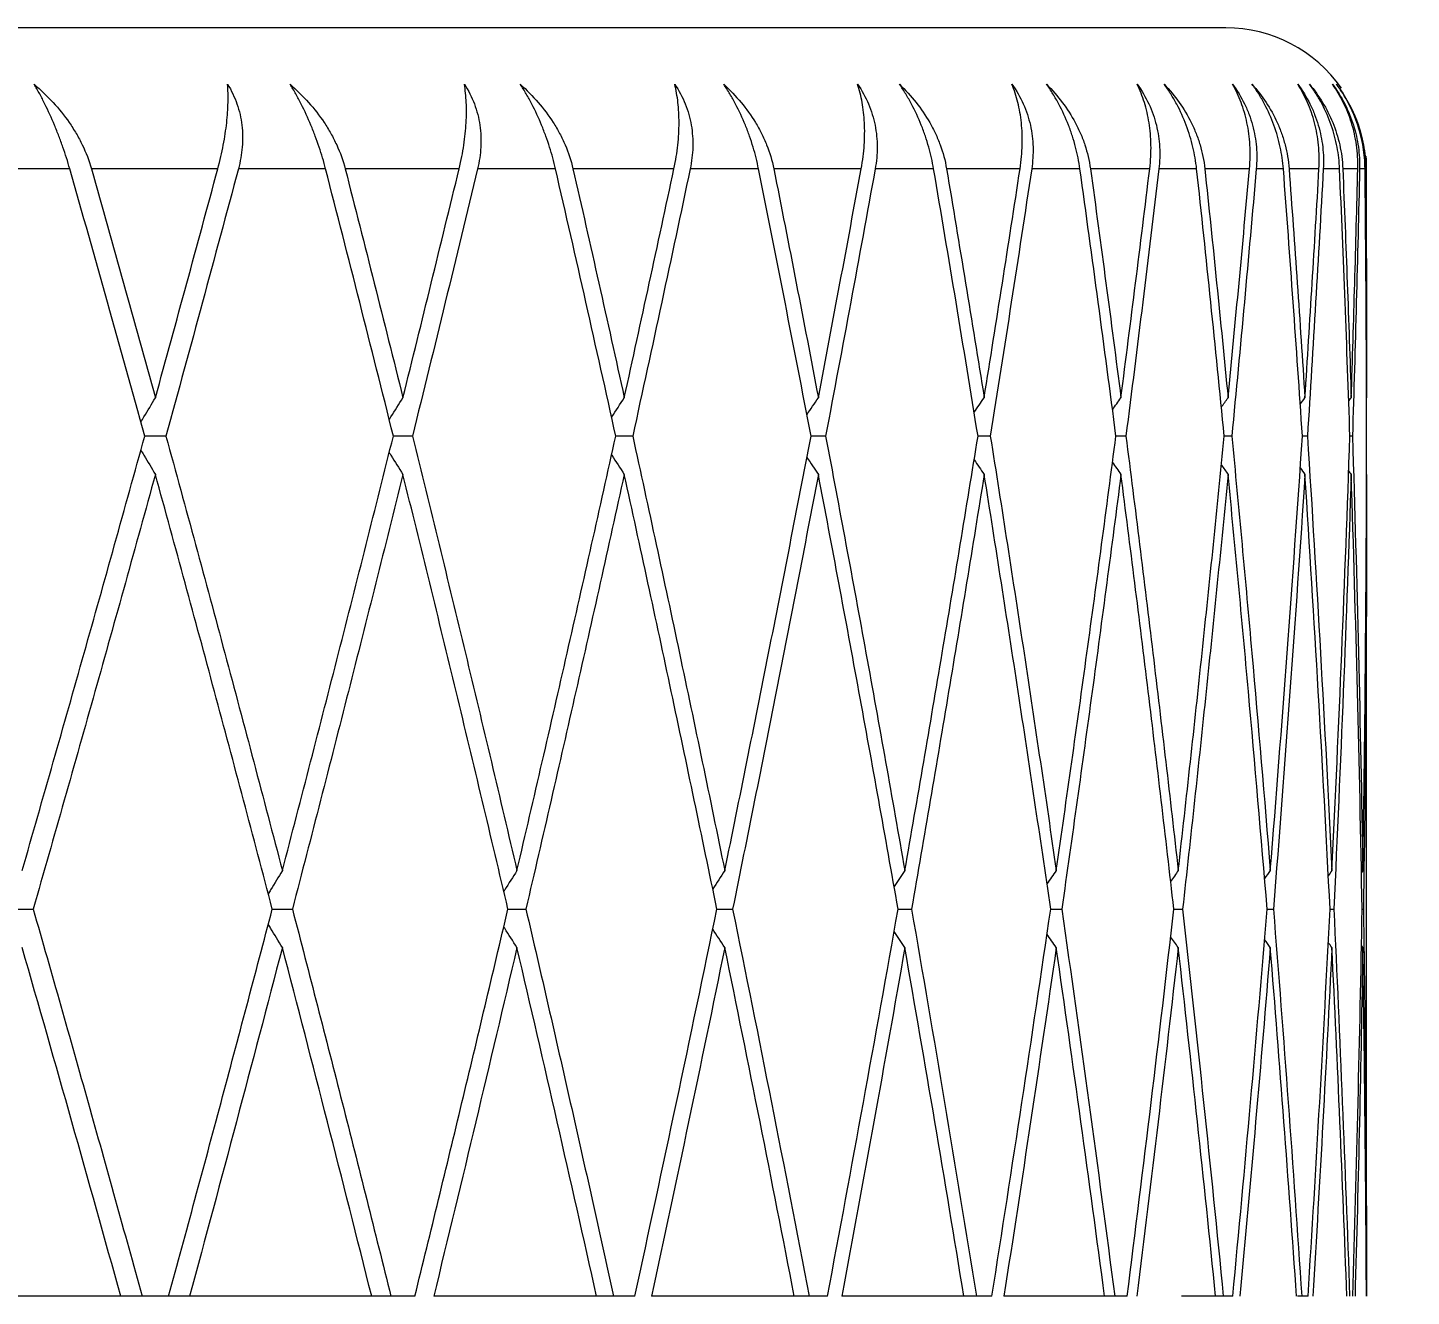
# Model space of a CAD drawing. Extents: x 1661 to 2451, y 0 to 579.
# Drawn here: x 2184.899 to 2189.808, y 273.281 to 277.781 of the extents above; entities that cross this region are included whole.
import ezdxf

# ---------------------------------------------------------------- set-up
doc = ezdxf.new("R2010")
doc.units = 0
doc.header["$LTSCALE"] = 10
doc.header["$MEASUREMENT"] = 0
doc.header["$PDMODE"] = 3
doc.header["$PDSIZE"] = -10
doc.layers.get('0').update_dxf_attribs({"linetype": 'CONTINUOUS'})
doc.layers.get('DEFPOINTS').update_dxf_attribs({"linetype": 'CONTINUOUS'})
doc.layers.add('1', color=7, linetype='CONTINUOUS')
doc.styles.add('Daelim Dimension', font='')
doc.styles.get('Daelim Dimension').set_extended_font_data('나눔고딕')
doc.dimstyles.new('DEFAULT', dxfattribs={"dimscale": 2, "dimtxt": 2, "dimasz": 2, "dimexe": 0, "dimexo": 2, "dimgap": 1, "dimtad": 1, "dimdec": 0, "dimzin": 9, "dimdsep": 46, "dimtxsty": 'Daelim Dimension', "dimcen": 0.5, "dimclrd": 5, "dimclre": 5, "dimclrt": 256, "dimadec": 1, "dimazin": 0, "dimtfac": 1, "dimtdec": 0, "dimtix": 1, "dimtmove": 0, "dimatfit": 3, "dimfxl": 1, "dimtolj": 1, "dimtzin": 1, "dimlwd": 9, "dimlwe": 9, "dimarcsym": 0})

# ---------------------------------------------------------------- blocks, each defined once
blk = doc.blocks.new('*D10')
at = {"color": 5, "linetype": 'ByBlock', "lineweight": 9, "ltscale": 0.5, "transparency": 16777216}
for p, q in [((2201.1748, 273.2806), (2210.2299, 273.2806)), ((2210.2299, 229.2806), (2210.2299, 269.2806)), ((2201.1748, 225.2806), (2210.2299, 225.2806))]:
    blk.add_line(p, q, dxfattribs=at)
at = {"color": 5, "lineweight": 9, "ltscale": 0.5, "transparency": 16777216}
for p, q in [((1872.6271, 259.8451), (1872.6271, 257.7348)), ((1907.6271, 259.8451), (1907.6271, 257.7348)), ((1872.6271, 257.7348), (1760.0075, 257.7348)), ((1903.6271, 257.7348), (1876.6271, 257.7348))]:
    blk.add_line(p, q, dxfattribs=at)
at = {"color": 5, "ltscale": 0.5, "transparency": 16777216}
for points in [[(2209.5632, 269.2806), (2210.8966, 269.2806), (2210.2299, 273.2806)], [(1876.6271, 258.4015), (1876.6271, 257.0681), (1872.6271, 257.7348)], [(1903.6271, 258.4015), (1903.6271, 257.0681), (1907.6271, 257.7348)], [(2209.5632, 229.2806), (2210.8966, 229.2806), (2210.2299, 225.2806)]]:
    blk.add_solid(points, dxfattribs=at)
at = {"layer": 'DEFPOINTS', "color": 0, "ltscale": 0.5, "transparency": 16777216}
for p in [(2197.1748, 273.2806), (2210.2299, 273.2806), (1907.6271, 257.7348), (1872.6271, 255.8451), (1907.6271, 255.8451), (2197.1748, 225.2806)]:
    blk.add_point(p, dxfattribs=at)
at = {"color": 7, "ltscale": 0.5, "transparency": 16777216, "insert": (1803.1169, 266.3585), "char_height": 10, "attachment_point": 5, "style": 'Daelim Dimension'}
blk.add_mtext('\\A1;설치구멍 %%C35', dxfattribs=at)
at = {"ltscale": 0.5, "transparency": 16777216, "insert": (2206.0525, 249.2806), "char_height": 4, "attachment_point": 5, "rotation": 90, "style": 'Daelim Dimension'}
blk.add_mtext('\\A1;48', dxfattribs=at)
blk = doc.blocks.new('*D11')
at = {"color": 5, "lineweight": 9, "ltscale": 0.5, "transparency": 16777216}
for p, q in [((2146.9886, 470.7637), (1973.3175, 470.7637)), ((1975.3175, 466.7637), (1975.3175, 277.2806)), ((2140.6495, 273.2806), (1973.3175, 273.2806))]:
    blk.add_line(p, q, dxfattribs=at)
at = {"color": 5, "linetype": 'ByBlock', "lineweight": 9, "ltscale": 0.5, "transparency": 16777216}
for p, q in [((2212.6777, 377.2806), (2263.0505, 377.2806)), ((2263.0505, 373.2806), (2263.0505, 277.2806)), ((2212.6777, 273.2806), (2263.0505, 273.2806))]:
    blk.add_line(p, q, dxfattribs=at)
at = {"color": 5, "ltscale": 0.5, "transparency": 16777216}
for points in [[(1974.6508, 466.7637), (1975.9842, 466.7637), (1975.3175, 470.7637)], [(2262.3839, 373.2806), (2263.7172, 373.2806), (2263.0505, 377.2806)], [(1974.6508, 277.2806), (1975.9842, 277.2806), (1975.3175, 273.2806)], [(2262.3839, 277.2806), (2263.7172, 277.2806), (2263.0505, 273.2806)]]:
    blk.add_solid(points, dxfattribs=at)
at = {"layer": 'DEFPOINTS', "color": 0, "ltscale": 0.5, "transparency": 16777216}
for p in [(2150.9886, 470.7637), (2208.6777, 377.2806), (1975.3175, 273.2806), (2144.6495, 273.2806), (2208.6777, 273.2806), (2263.0505, 273.2806)]:
    blk.add_point(p, dxfattribs=at)
at = {"color": 7, "ltscale": 0.5, "transparency": 16777216, "insert": (1967.874, 372.0221), "char_height": 10, "attachment_point": 5, "rotation": 90, "style": 'Daelim Dimension'}
blk.add_mtext('\\A1;197', dxfattribs=at)
at = {"ltscale": 0.5, "transparency": 16777216, "insert": (2258.8874, 325.2806), "char_height": 4, "attachment_point": 5, "rotation": 90, "style": 'Daelim Dimension'}
blk.add_mtext('\\A1;104', dxfattribs=at)

msp = doc.modelspace()

# ---------------------------------------------------------------- linework, layer by layer
at = {"layer": '1', "color": 7, "linetype": 'Continuous', "lineweight": 18}
for p, q in [((2189.1495, 277.7806), (2145.1495, 277.7806)), ((2189.6495, 276.4681), (2189.6495, 277.2806)), ((2189.599, 276.3322), (2189.5901, 276.3322)), ((2189.6495, 273.2806), (2189.6495, 276.1963)), ((2189.6358, 274.7907), (2189.6306, 274.7837)), ((2189.6335, 274.6544), (2189.6379, 274.6544)), ((2189.6358, 274.5181), (2189.6308, 274.5249)), ((2185.2297, 273.2806), (2184.5181, 273.2806)), ((2185.3993, 273.2806), (2185.3052, 273.2806)), ((2186.1198, 273.2806), (2185.4735, 273.2806)), ((2186.2729, 273.2806), (2186.188, 273.2806)), ((2186.9176, 273.2806), (2186.3397, 273.2806)), ((2187.0533, 273.2806), (2186.9781, 273.2806)), ((2187.619, 273.2806), (2187.1124, 273.2806)), ((2187.7367, 273.2806), (2187.6715, 273.2806)), ((2188.2207, 273.2806), (2187.7878, 273.2806)), ((2188.3198, 273.2806), (2188.265, 273.2806)), ((2188.7198, 273.2806), (2188.3626, 273.2806)), ((2188.7998, 273.2806), (2188.7557, 273.2806)), ((2189.1137, 273.2806), (2188.9929, 273.2806)), ((2189.1743, 273.2806), (2189.141, 273.2806)), ((2189.4415, 273.2806), (2189.4192, 273.2806))]:
    msp.add_line(p, q, dxfattribs=at)
for start, end in [(34.8342, 90), (0, 5.085)]:
    msp.add_arc((2189.1495, 277.2806), 0.5, start, end, dxfattribs=at)
for points, knots in [([(2185.0486, 277.2806), (2185.0414, 277.306), (2185.0333, 277.3316), (2185.0198, 277.3702), (2185.0151, 277.3831), (2185.0052, 277.4091), (2184.9999, 277.4222), (2184.9839, 277.4606), (2184.9725, 277.4856), (2184.9545, 277.5221), (2184.9483, 277.5341), (2184.9355, 277.5578), (2184.9289, 277.5694), (2184.9223, 277.5806)], [0, 0, 0, 0, 0.25, 0.25, 0.375, 0.375, 0.5, 0.5, 0.75, 0.75, 0.875, 0.875, 1, 1, 1, 1]), ([(2184.9223, 277.5806), (2184.9462, 277.5602), (2184.9686, 277.5386), (2185.0101, 277.4932), (2185.0293, 277.4694), (2185.0554, 277.4317), (2185.0636, 277.4189), (2185.0792, 277.3924), (2185.0865, 277.3789), (2185.1064, 277.3379), (2185.1173, 277.3097), (2185.1256, 277.2806)], [0, 0, 0, 0, 0.25, 0.25, 0.5, 0.5, 0.625, 0.625, 0.75, 0.75, 1, 1, 1, 1]), ([(2185.5739, 277.2806), (2185.5818, 277.3097), (2185.5882, 277.3377), (2185.5985, 277.3919), (2185.6025, 277.4181), (2185.6081, 277.4689), (2185.6096, 277.493), (2185.6106, 277.5386), (2185.61, 277.5602), (2185.6083, 277.5806)], [0, 0, 0, 0, 0.25, 0.25, 0.5, 0.5, 0.75, 0.75, 1, 1, 1, 1]), ([(2185.6083, 277.5806), (2185.6223, 277.5582), (2185.6334, 277.5348), (2185.6461, 277.4982), (2185.6497, 277.4858), (2185.6555, 277.4605), (2185.6577, 277.4477), (2185.6622, 277.4092), (2185.6625, 277.3834), (2185.6593, 277.3447), (2185.6576, 277.3318), (2185.6531, 277.3061), (2185.6502, 277.2933), (2185.6468, 277.2806)], [0, 0, 0, 0, 0.25, 0.25, 0.375, 0.375, 0.5, 0.5, 0.75, 0.75, 0.875, 0.875, 1, 1, 1, 1]), ([(2185.956, 277.2806), (2185.9495, 277.306), (2185.9419, 277.3316), (2185.929, 277.3702), (2185.9245, 277.3831), (2185.9147, 277.4091), (2185.9096, 277.4222), (2185.8936, 277.4606), (2185.8821, 277.4856), (2185.8636, 277.5221), (2185.8572, 277.5341), (2185.8439, 277.5578), (2185.8371, 277.5694), (2185.8301, 277.5806)], [0, 0, 0, 0, 0.25, 0.25, 0.375, 0.375, 0.5, 0.5, 0.75, 0.75, 0.875, 0.875, 1, 1, 1, 1]), ([(2185.8301, 277.5806), (2185.8535, 277.5602), (2185.8754, 277.5386), (2185.9158, 277.4932), (2185.9344, 277.4694), (2185.9595, 277.4317), (2185.9674, 277.4189), (2185.9823, 277.3924), (2185.9892, 277.3789), (2186.0081, 277.3379), (2186.0183, 277.3097), (2186.0257, 277.2806)], [0, 0, 0, 0, 0.25, 0.25, 0.5, 0.5, 0.625, 0.625, 0.75, 0.75, 1, 1, 1, 1]), ([(2186.43, 277.2806), (2186.437, 277.3097), (2186.4424, 277.3377), (2186.4506, 277.3919), (2186.4533, 277.4181), (2186.4562, 277.4689), (2186.4563, 277.493), (2186.4542, 277.5386), (2186.4519, 277.5602), (2186.4486, 277.5806)], [0, 0, 0, 0, 0.25, 0.25, 0.5, 0.5, 0.75, 0.75, 1, 1, 1, 1]), ([(2186.4486, 277.5806), (2186.4632, 277.5582), (2186.4749, 277.5348), (2186.4886, 277.4982), (2186.4925, 277.4858), (2186.499, 277.4605), (2186.5016, 277.4477), (2186.5071, 277.4092), (2186.5082, 277.3834), (2186.5061, 277.3447), (2186.5047, 277.3318), (2186.5009, 277.3061), (2186.4984, 277.2933), (2186.4954, 277.2806)], [0, 0, 0, 0, 0.25, 0.25, 0.375, 0.375, 0.5, 0.5, 0.75, 0.75, 0.875, 0.875, 1, 1, 1, 1]), ([(2186.7718, 277.2806), (2186.766, 277.306), (2186.759, 277.3316), (2186.7467, 277.3702), (2186.7424, 277.3831), (2186.7329, 277.4091), (2186.7279, 277.4222), (2186.712, 277.4606), (2186.7005, 277.4856), (2186.6815, 277.5221), (2186.675, 277.5341), (2186.6612, 277.5578), (2186.6541, 277.5694), (2186.6468, 277.5806)], [0, 0, 0, 0, 0.25, 0.25, 0.375, 0.375, 0.5, 0.5, 0.75, 0.75, 0.875, 0.875, 1, 1, 1, 1]), ([(2186.6468, 277.5806), (2186.6697, 277.5602), (2186.6909, 277.5386), (2186.73, 277.4932), (2186.7479, 277.4694), (2186.772, 277.4317), (2186.7795, 277.4189), (2186.7936, 277.3924), (2186.8002, 277.3789), (2186.8179, 277.3379), (2186.8273, 277.3097), (2186.8339, 277.2806)], [0, 0, 0, 0, 0.25, 0.25, 0.5, 0.5, 0.625, 0.625, 0.75, 0.75, 1, 1, 1, 1]), ([(2187.192, 277.2806), (2187.1982, 277.3097), (2187.2027, 277.3377), (2187.2086, 277.3919), (2187.2101, 277.4181), (2187.2102, 277.4689), (2187.2089, 277.493), (2187.2037, 277.5386), (2187.1998, 277.5602), (2187.1948, 277.5806)], [0, 0, 0, 0, 0.25, 0.25, 0.5, 0.5, 0.75, 0.75, 1, 1, 1, 1]), ([(2187.1948, 277.5806), (2187.2099, 277.5582), (2187.2223, 277.5348), (2187.2369, 277.4982), (2187.2411, 277.4858), (2187.2483, 277.4605), (2187.2512, 277.4477), (2187.2578, 277.4092), (2187.2595, 277.3834), (2187.2585, 277.3447), (2187.2575, 277.3318), (2187.2544, 277.3061), (2187.2523, 277.2933), (2187.2496, 277.2806)], [0, 0, 0, 0, 0.25, 0.25, 0.375, 0.375, 0.5, 0.5, 0.75, 0.75, 0.875, 0.875, 1, 1, 1, 1]), ([(2187.492, 277.2806), (2187.4869, 277.306), (2187.4806, 277.3316), (2187.469, 277.3702), (2187.4648, 277.3831), (2187.4557, 277.4091), (2187.4507, 277.4222), (2187.4351, 277.4606), (2187.4236, 277.4856), (2187.4043, 277.5221), (2187.3976, 277.5341), (2187.3835, 277.5578), (2187.3762, 277.5694), (2187.3686, 277.5806)], [0, 0, 0, 0, 0.25, 0.25, 0.375, 0.375, 0.5, 0.5, 0.75, 0.75, 0.875, 0.875, 1, 1, 1, 1]), ([(2187.3686, 277.5806), (2187.3908, 277.5602), (2187.4113, 277.5386), (2187.4489, 277.4932), (2187.466, 277.4694), (2187.4888, 277.4317), (2187.496, 277.4189), (2187.5093, 277.3924), (2187.5154, 277.3789), (2187.5319, 277.3379), (2187.5404, 277.3097), (2187.5462, 277.2806)], [0, 0, 0, 0, 0.25, 0.25, 0.5, 0.5, 0.625, 0.625, 0.75, 0.75, 1, 1, 1, 1]), ([(2187.8564, 277.2806), (2187.8618, 277.3097), (2187.8652, 277.3377), (2187.8689, 277.3919), (2187.8691, 277.4181), (2187.8666, 277.4689), (2187.8638, 277.493), (2187.8555, 277.5386), (2187.8501, 277.5602), (2187.8433, 277.5806)], [0, 0, 0, 0, 0.25, 0.25, 0.5, 0.5, 0.75, 0.75, 1, 1, 1, 1]), ([(2187.8433, 277.5806), (2187.8589, 277.5582), (2187.8718, 277.5348), (2187.8873, 277.4982), (2187.8919, 277.4858), (2187.8996, 277.4605), (2187.9029, 277.4477), (2187.9105, 277.4092), (2187.9129, 277.3834), (2187.913, 277.3447), (2187.9124, 277.3318), (2187.91, 277.3061), (2187.9083, 277.2933), (2187.906, 277.2806)], [0, 0, 0, 0, 0.25, 0.25, 0.375, 0.375, 0.5, 0.5, 0.75, 0.75, 0.875, 0.875, 1, 1, 1, 1]), ([(2188.1131, 277.2806), (2188.1088, 277.306), (2188.1031, 277.3316), (2188.0922, 277.3702), (2188.0883, 277.3831), (2188.0795, 277.4091), (2188.0747, 277.4222), (2188.0594, 277.4606), (2188.0479, 277.4856), (2188.0284, 277.5221), (2188.0216, 277.5341), (2188.0072, 277.5578), (2187.9997, 277.5694), (2187.9919, 277.5806)], [0, 0, 0, 0, 0.25, 0.25, 0.375, 0.375, 0.5, 0.5, 0.75, 0.75, 0.875, 0.875, 1, 1, 1, 1]), ([(2187.9919, 277.5806), (2188.0132, 277.5602), (2188.0329, 277.5386), (2188.0688, 277.4932), (2188.0851, 277.4694), (2188.1066, 277.4317), (2188.1133, 277.4189), (2188.1257, 277.3924), (2188.1314, 277.3789), (2188.1465, 277.3379), (2188.1542, 277.3097), (2188.1591, 277.2806)], [0, 0, 0, 0, 0.25, 0.25, 0.5, 0.5, 0.625, 0.625, 0.75, 0.75, 1, 1, 1, 1]), ([(2188.42, 277.2806), (2188.4244, 277.3097), (2188.4269, 277.3377), (2188.4283, 277.3919), (2188.4272, 277.4181), (2188.4219, 277.4689), (2188.4177, 277.493), (2188.4065, 277.5386), (2188.3994, 277.5602), (2188.391, 277.5806)], [0, 0, 0, 0, 0.25, 0.25, 0.5, 0.5, 0.75, 0.75, 1, 1, 1, 1]), ([(2188.391, 277.5806), (2188.4071, 277.5582), (2188.4204, 277.5348), (2188.4367, 277.4982), (2188.4415, 277.4858), (2188.4499, 277.4605), (2188.4535, 277.4477), (2188.4621, 277.4092), (2188.4652, 277.3834), (2188.4663, 277.3447), (2188.4661, 277.3318), (2188.4645, 277.3061), (2188.4631, 277.2933), (2188.4612, 277.2806)], [0, 0, 0, 0, 0.25, 0.25, 0.375, 0.375, 0.5, 0.5, 0.75, 0.75, 0.875, 0.875, 1, 1, 1, 1]), ([(2188.6321, 277.2806), (2188.6285, 277.306), (2188.6235, 277.3316), (2188.6135, 277.3702), (2188.6097, 277.3831), (2188.6014, 277.4091), (2188.5967, 277.4222), (2188.5818, 277.4606), (2188.5704, 277.4856), (2188.5508, 277.5221), (2188.5439, 277.5341), (2188.5293, 277.5578), (2188.5216, 277.5694), (2188.5136, 277.5806)], [0, 0, 0, 0, 0.25, 0.25, 0.375, 0.375, 0.5, 0.5, 0.75, 0.75, 0.875, 0.875, 1, 1, 1, 1]), ([(2188.5136, 277.5806), (2188.534, 277.5602), (2188.5528, 277.5386), (2188.5868, 277.4932), (2188.6022, 277.4694), (2188.6223, 277.4317), (2188.6285, 277.4189), (2188.64, 277.3924), (2188.6452, 277.3789), (2188.6589, 277.3379), (2188.6656, 277.3097), (2188.6696, 277.2806)], [0, 0, 0, 0, 0.25, 0.25, 0.5, 0.5, 0.625, 0.625, 0.75, 0.75, 1, 1, 1, 1]), ([(2188.8799, 277.2806), (2188.8834, 277.3097), (2188.8848, 277.3377), (2188.884, 277.3919), (2188.8817, 277.4181), (2188.8737, 277.4689), (2188.8681, 277.493), (2188.8539, 277.5386), (2188.8453, 277.5602), (2188.8353, 277.5806)], [0, 0, 0, 0, 0.25, 0.25, 0.5, 0.5, 0.75, 0.75, 1, 1, 1, 1]), ([(2188.8353, 277.5806), (2188.8516, 277.5582), (2188.8654, 277.5348), (2188.8824, 277.4982), (2188.8875, 277.4858), (2188.8964, 277.4605), (2188.9002, 277.4477), (2188.9098, 277.4092), (2188.9136, 277.3834), (2188.9158, 277.3447), (2188.9159, 277.3318), (2188.9151, 277.3061), (2188.9141, 277.2933), (2188.9126, 277.2806)], [0, 0, 0, 0, 0.25, 0.25, 0.375, 0.375, 0.5, 0.5, 0.75, 0.75, 0.875, 0.875, 1, 1, 1, 1]), ([(2189.0464, 277.2806), (2189.0436, 277.306), (2189.0393, 277.3316), (2189.0301, 277.3702), (2189.0266, 277.3831), (2189.0187, 277.4091), (2189.0143, 277.4222), (2188.9998, 277.4606), (2188.9885, 277.4856), (2188.969, 277.5221), (2188.962, 277.5341), (2188.9472, 277.5578), (2188.9394, 277.5694), (2188.9312, 277.5806)], [0, 0, 0, 0, 0.25, 0.25, 0.375, 0.375, 0.5, 0.5, 0.75, 0.75, 0.875, 0.875, 1, 1, 1, 1]), ([(2188.9312, 277.5806), (2188.9506, 277.5602), (2188.9684, 277.5386), (2189.0004, 277.4932), (2189.0147, 277.4694), (2189.0334, 277.4317), (2189.0391, 277.4189), (2189.0496, 277.3924), (2189.0543, 277.3789), (2189.0665, 277.3379), (2189.0723, 277.3097), (2189.0753, 277.2806)], [0, 0, 0, 0, 0.25, 0.25, 0.5, 0.5, 0.625, 0.625, 0.75, 0.75, 1, 1, 1, 1]), ([(2189.2339, 277.2806), (2189.2366, 277.3097), (2189.2369, 277.3377), (2189.2338, 277.3919), (2189.2302, 277.4181), (2189.2196, 277.4689), (2189.2126, 277.493), (2189.1955, 277.5386), (2189.1854, 277.5602), (2189.1739, 277.5806)], [0, 0, 0, 0, 0.25, 0.25, 0.5, 0.5, 0.75, 0.75, 1, 1, 1, 1]), ([(2189.1739, 277.5806), (2189.1905, 277.5582), (2189.2046, 277.5348), (2189.2222, 277.4982), (2189.2275, 277.4858), (2189.237, 277.4605), (2189.2411, 277.4477), (2189.2515, 277.4092), (2189.2559, 277.3834), (2189.2592, 277.3447), (2189.2597, 277.3318), (2189.2597, 277.3061), (2189.2591, 277.2933), (2189.258, 277.2806)], [0, 0, 0, 0, 0.25, 0.25, 0.375, 0.375, 0.5, 0.5, 0.75, 0.75, 0.875, 0.875, 1, 1, 1, 1]), ([(2189.354, 277.2806), (2189.3521, 277.306), (2189.3484, 277.3316), (2189.3402, 277.3702), (2189.3369, 277.3831), (2189.3295, 277.4091), (2189.3253, 277.4222), (2189.3113, 277.4606), (2189.3002, 277.4856), (2189.2808, 277.5221), (2189.2739, 277.5341), (2189.259, 277.5578), (2189.251, 277.5694), (2189.2427, 277.5806)], [0, 0, 0, 0, 0.25, 0.25, 0.375, 0.375, 0.5, 0.5, 0.75, 0.75, 0.875, 0.875, 1, 1, 1, 1]), ([(2189.2427, 277.5806), (2189.2611, 277.5602), (2189.2777, 277.5386), (2189.3076, 277.4932), (2189.3208, 277.4694), (2189.3378, 277.4317), (2189.343, 277.4189), (2189.3524, 277.3924), (2189.3566, 277.3789), (2189.3673, 277.3379), (2189.3721, 277.3097), (2189.3742, 277.2806)], [0, 0, 0, 0, 0.25, 0.25, 0.5, 0.5, 0.625, 0.625, 0.75, 0.75, 1, 1, 1, 1]), ([(2189.4804, 277.2806), (2189.4821, 277.3097), (2189.4814, 277.3377), (2189.476, 277.3919), (2189.4712, 277.4181), (2189.458, 277.4689), (2189.4496, 277.493), (2189.4297, 277.5386), (2189.4182, 277.5602), (2189.4052, 277.5806)], [0, 0, 0, 0, 0.25, 0.25, 0.5, 0.5, 0.75, 0.75, 1, 1, 1, 1]), ([(2189.4052, 277.5806), (2189.4219, 277.5582), (2189.4363, 277.5348), (2189.4545, 277.4982), (2189.46, 277.4858), (2189.4699, 277.4605), (2189.4743, 277.4477), (2189.4855, 277.4092), (2189.4906, 277.3834), (2189.4949, 277.3447), (2189.4958, 277.3318), (2189.4965, 277.3061), (2189.4963, 277.2933), (2189.4956, 277.2806)], [0, 0, 0, 0, 0.25, 0.25, 0.375, 0.375, 0.5, 0.5, 0.75, 0.75, 0.875, 0.875, 1, 1, 1, 1]), ([(2189.5534, 277.2806), (2189.5523, 277.306), (2189.5494, 277.3316), (2189.5421, 277.3702), (2189.5392, 277.3831), (2189.5323, 277.4091), (2189.5283, 277.4222), (2189.5149, 277.4606), (2189.5041, 277.4856), (2189.4848, 277.5221), (2189.4779, 277.5341), (2189.463, 277.5578), (2189.455, 277.5694), (2189.4466, 277.5806)], [0, 0, 0, 0, 0.25, 0.25, 0.375, 0.375, 0.5, 0.5, 0.75, 0.75, 0.875, 0.875, 1, 1, 1, 1]), ([(2189.4466, 277.5806), (2189.4637, 277.5602), (2189.4792, 277.5386), (2189.5067, 277.4932), (2189.5188, 277.4694), (2189.5342, 277.4317), (2189.5388, 277.4189), (2189.5471, 277.3924), (2189.5507, 277.3789), (2189.5599, 277.3379), (2189.5637, 277.3097), (2189.5648, 277.2806)], [0, 0, 0, 0, 0.25, 0.25, 0.5, 0.5, 0.625, 0.625, 0.75, 0.75, 1, 1, 1, 1]), ([(2189.6181, 277.2806), (2189.6188, 277.3097), (2189.617, 277.3377), (2189.6094, 277.3919), (2189.6035, 277.4181), (2189.5877, 277.4689), (2189.578, 277.493), (2189.5554, 277.5386), (2189.5425, 277.5602), (2189.528, 277.5806)], [0, 0, 0, 0, 0.25, 0.25, 0.5, 0.5, 0.75, 0.75, 1, 1, 1, 1]), ([(2189.528, 277.5806), (2189.5449, 277.5582), (2189.5594, 277.5348), (2189.5781, 277.4982), (2189.5838, 277.4858), (2189.5941, 277.4605), (2189.5987, 277.4477), (2189.6107, 277.4092), (2189.6164, 277.3834), (2189.6218, 277.3447), (2189.623, 277.3318), (2189.6245, 277.3061), (2189.6247, 277.2933), (2189.6244, 277.2806)], [0, 0, 0, 0, 0.25, 0.25, 0.375, 0.375, 0.5, 0.5, 0.75, 0.75, 0.875, 0.875, 1, 1, 1, 1]), ([(2189.6437, 277.2806), (2189.6435, 277.306), (2189.6413, 277.3316), (2189.635, 277.3702), (2189.6323, 277.3831), (2189.6259, 277.4091), (2189.6222, 277.4222), (2189.6095, 277.4606), (2189.599, 277.4856), (2189.58, 277.5221), (2189.5732, 277.5341), (2189.5583, 277.5578), (2189.5503, 277.5694), (2189.5419, 277.5806)], [0, 0, 0, 0, 0.25, 0.25, 0.375, 0.375, 0.5, 0.5, 0.75, 0.75, 0.875, 0.875, 1, 1, 1, 1]), ([(2189.5419, 277.5806), (2189.5577, 277.5602), (2189.5719, 277.5386), (2189.597, 277.4932), (2189.6079, 277.4694), (2189.6215, 277.4317), (2189.6255, 277.4189), (2189.6327, 277.3924), (2189.6358, 277.3789), (2189.6432, 277.3379), (2189.646, 277.3097), (2189.6463, 277.2806)], [0, 0, 0, 0, 0.25, 0.25, 0.5, 0.5, 0.625, 0.625, 0.75, 0.75, 1, 1, 1, 1]), ([(2185.301, 276.3819), (2185.3046, 276.388), (2185.3217, 276.4168), (2185.3389, 276.4455), (2185.3524, 276.4681)], [0, 0, 0, 0, 0.21213, 1, 1, 1, 1]), ([(2186.182, 276.3905), (2186.1841, 276.3937), (2186.2002, 276.4196), (2186.2164, 276.4455), (2186.2306, 276.4681)], [0, 0, 0, 0, 0.125496, 1, 1, 1, 1]), ([(2186.9708, 276.399), (2186.9711, 276.3994), (2186.9861, 276.4225), (2187.0011, 276.4455), (2187.0158, 276.4681)], [0, 0, 0, 0, 0.016924, 1, 1, 1, 1]), ([(2185.3898, 276.3322), (2185.37, 276.3322), (2185.3451, 276.3322), (2185.3201, 276.3322), (2185.3148, 276.3322)], [0, 0, 0, 0, 0.789484, 1, 1, 1, 1]), ([(2186.2643, 276.3322), (2186.2445, 276.3322), (2186.222, 276.3322), (2186.1995, 276.3322), (2186.1967, 276.3322)], [0, 0, 0, 0, 0.877247, 1, 1, 1, 1]), ([(2187.0456, 276.3322), (2187.026, 276.3322), (2187.006, 276.3322), (2186.9861, 276.3322), (2186.9858, 276.3322)], [0, 0, 0, 0, 0.987137, 1, 1, 1, 1]), ([(2185.3009, 276.2826), (2185.3046, 276.2764), (2185.3217, 276.2476), (2185.3389, 276.2189), (2185.3524, 276.1963)], [0, 0, 0, 0, 0.212832, 1, 1, 1, 1]), ([(2186.182, 276.274), (2186.184, 276.2707), (2186.2002, 276.2448), (2186.2164, 276.2189), (2186.2306, 276.1963)], [0, 0, 0, 0, 0.126232, 1, 1, 1, 1]), ([(2186.9708, 276.2654), (2186.9711, 276.265), (2186.9861, 276.2419), (2187.0011, 276.2189), (2187.0158, 276.1963)], [0, 0, 0, 0, 0.018101, 1, 1, 1, 1]), ([(2185.8028, 274.7907), (2185.789, 274.768), (2185.7723, 274.7406), (2185.7556, 274.7132), (2185.7527, 274.7085)], [0, 0, 0, 0, 0.828417, 1, 1, 1, 1]), ([(2186.6351, 274.7907), (2186.6206, 274.768), (2186.605, 274.7435), (2186.5894, 274.7189), (2186.5882, 274.717)], [0, 0, 0, 0, 0.924751, 1, 1, 1, 1]), ([(2184.8404, 274.6544), (2184.8469, 274.6544), (2184.8731, 274.6544), (2184.8992, 274.6544), (2184.9189, 274.6544)], [0, 0, 0, 0, 0.248051, 1, 1, 1, 1]), ([(2185.7671, 274.6544), (2185.7711, 274.6544), (2185.7949, 274.6544), (2185.8186, 274.6544), (2185.8384, 274.6544)], [0, 0, 0, 0, 0.168592, 1, 1, 1, 1]), ([(2186.6031, 274.6544), (2186.6046, 274.6544), (2186.6259, 274.6544), (2186.6471, 274.6544), (2186.6668, 274.6544)], [0, 0, 0, 0, 0.070769, 1, 1, 1, 1]), ([(2185.8028, 274.5181), (2185.789, 274.5408), (2185.7723, 274.5682), (2185.7556, 274.5956), (2185.7528, 274.6002)], [0, 0, 0, 0, 0.82923, 1, 1, 1, 1]), ([(2186.6351, 274.5181), (2186.6206, 274.5408), (2186.605, 274.5653), (2186.5894, 274.5898), (2186.5882, 274.5917)], [0, 0, 0, 0, 0.925954, 1, 1, 1, 1]), ([(2185.3052, 273.2806), (2185.2855, 273.2806), (2185.2603, 273.2806), (2185.2351, 273.2806), (2185.2297, 273.2806)], [0, 0, 0, 0, 0.782743, 1, 1, 1, 1]), ([(2185.4735, 273.2806), (2185.4538, 273.2806), (2185.4291, 273.2806), (2185.4044, 273.2806), (2185.3993, 273.2806)], [0, 0, 0, 0, 0.797246, 1, 1, 1, 1]), ([(2186.188, 273.2806), (2186.1683, 273.2806), (2186.1455, 273.2806), (2186.1228, 273.2806), (2186.1198, 273.2806)], [0, 0, 0, 0, 0.868951, 1, 1, 1, 1]), ([(2186.9781, 273.2806), (2186.9584, 273.2806), (2186.9382, 273.2806), (2186.918, 273.2806), (2186.9176, 273.2806)], [0, 0, 0, 0, 0.976538, 1, 1, 1, 1])]:
    msp.add_open_spline(points, degree=3, knots=knots, dxfattribs=at)
at = {"layer": '1', "color": 7, "linetype": 'Continuous', "lineweight": 13}
for points, weights in [([(2185.0486, 277.2806), (2184.8811, 277.2806), (2184.7082, 277.2806)], [1, 0.9999245188, 1]), ([(2185.5739, 277.2806), (2185.355, 277.2806), (2185.1256, 277.2806)], [1, 0.999856305361, 1]), ([(2185.956, 277.2806), (2185.8042, 277.2806), (2185.6468, 277.2806)], [1, 0.9999245188, 1]), ([(2186.43, 277.2806), (2186.2333, 277.2806), (2186.0257, 277.2806)], [1, 0.999856305361, 1]), ([(2186.7718, 277.2806), (2186.6365, 277.2806), (2186.4954, 277.2806)], [1, 0.9999245188, 1]), ([(2187.192, 277.2806), (2187.0187, 277.2806), (2186.8339, 277.2806)], [1, 0.999856305361, 1]), ([(2187.492, 277.2806), (2187.3739, 277.2806), (2187.2496, 277.2806)], [1, 0.999924518799, 1]), ([(2187.8564, 277.2806), (2187.7072, 277.2806), (2187.5462, 277.2806)], [1, 0.999856305361, 1]), ([(2188.1131, 277.2806), (2188.0127, 277.2806), (2187.906, 277.2806)], [1, 0.9999245188, 1]), ([(2188.42, 277.2806), (2188.2956, 277.2806), (2188.1591, 277.2806)], [1, 0.999856305361, 1]), ([(2188.6321, 277.2806), (2188.5499, 277.2806), (2188.4612, 277.2806)], [1, 0.9999245188, 1]), ([(2188.8799, 277.2806), (2188.781, 277.2806), (2188.6696, 277.2806)], [1, 0.999856305361, 1]), ([(2189.0464, 277.2806), (2188.9828, 277.2806), (2188.9126, 277.2806)], [1, 0.9999245188, 1]), ([(2189.2339, 277.2806), (2189.161, 277.2806), (2189.0753, 277.2806)], [1, 0.999856305361, 1]), ([(2189.354, 277.2806), (2189.3093, 277.2806), (2189.258, 277.2806)], [1, 0.9999245188, 1]), ([(2189.4804, 277.2806), (2189.4337, 277.2806), (2189.3742, 277.2806)], [1, 0.999856305361, 1]), ([(2189.5534, 277.2806), (2189.5279, 277.2806), (2189.4956, 277.2806)], [1, 0.9999245188, 1]), ([(2189.6181, 277.2806), (2189.5979, 277.2806), (2189.5648, 277.2806)], [1, 0.999856305361, 1]), ([(2189.6437, 277.2806), (2189.6375, 277.2806), (2189.6244, 277.2806)], [1, 0.9999245188, 1])]:
    msp.add_rational_spline(points, weights, degree=2, dxfattribs=at)
at = {"layer": '1', "color": 7, "linetype": 'Continuous', "lineweight": 18}
for points in [[(2185.3148, 276.3322), (2185.271, 276.4905), (2185.1829, 276.8068), (2185.0935, 277.1228), (2185.0486, 277.2806)], [(2185.1256, 277.2806), (2185.1638, 277.1454), (2185.2398, 276.8747), (2185.315, 276.6037), (2185.3524, 276.4681)], [(2185.3524, 276.4681), (2185.3897, 276.6037), (2185.4641, 276.8747), (2185.5375, 277.1454), (2185.5739, 277.2806)], [(2185.6468, 277.2806), (2185.6046, 277.1228), (2185.5195, 276.8069), (2185.4332, 276.4905), (2185.3898, 276.3322)], [(2186.1967, 276.3322), (2186.1572, 276.4905), (2186.0776, 276.8068), (2185.9967, 277.1228), (2185.956, 277.2806)], [(2186.0257, 277.2806), (2186.0603, 277.1454), (2186.129, 276.8747), (2186.1969, 276.6037), (2186.2306, 276.4681)], [(2186.2306, 276.4681), (2186.2643, 276.6037), (2186.3312, 276.8747), (2186.3972, 277.1454), (2186.43, 277.2806)], [(2186.4954, 277.2806), (2186.4575, 277.1228), (2186.3811, 276.8068), (2186.3034, 276.4905), (2186.2643, 276.3322)], [(2186.9858, 276.3322), (2186.9508, 276.4905), (2186.8801, 276.8068), (2186.8081, 277.1228), (2186.7718, 277.2806)], [(2186.8339, 277.2806), (2186.8647, 277.1454), (2186.9258, 276.8747), (2186.986, 276.6037), (2187.0158, 276.4681)], [(2187.0158, 276.4681), (2187.0457, 276.6037), (2187.1049, 276.8747), (2187.1631, 277.1454), (2187.192, 277.2806)], [(2187.2496, 277.2806), (2187.2163, 277.1228), (2187.149, 276.8068), (2187.0803, 276.4905), (2187.0456, 276.3322)], [(2187.6783, 276.3322), (2187.6479, 276.4905), (2187.5865, 276.8068), (2187.5237, 277.1228), (2187.492, 277.2806)], [(2187.5462, 277.2806), (2187.573, 277.1454), (2187.6262, 276.8747), (2187.6784, 276.6037), (2187.7043, 276.4681)], [(2187.7043, 276.4681), (2187.7301, 276.6037), (2187.7813, 276.8747), (2187.8316, 277.1454), (2187.8564, 277.2806)], [(2187.906, 277.2806), (2187.8774, 277.1228), (2187.8194, 276.8068), (2187.7601, 276.4905), (2187.7301, 276.3322)], [(2188.2707, 276.3322), (2188.2451, 276.4905), (2188.1933, 276.8068), (2188.1401, 277.1228), (2188.1131, 277.2806)], [(2188.1591, 277.2806), (2188.1818, 277.1454), (2188.2268, 276.8747), (2188.2708, 276.6037), (2188.2926, 276.4681)], [(2188.2926, 276.4681), (2188.3143, 276.6037), (2188.3573, 276.8747), (2188.3993, 277.1454), (2188.42, 277.2806)], [(2188.4612, 277.2806), (2188.4374, 277.1228), (2188.3891, 276.8068), (2188.3395, 276.4905), (2188.3143, 276.3322)], [(2188.7602, 276.3322), (2188.7396, 276.4905), (2188.6976, 276.8068), (2188.6541, 277.1228), (2188.6321, 277.2806)], [(2188.6696, 277.2806), (2188.6882, 277.1454), (2188.7248, 276.8747), (2188.7604, 276.6037), (2188.7779, 276.4681)], [(2188.7779, 276.4681), (2188.7954, 276.6037), (2188.8299, 276.8747), (2188.8634, 277.1454), (2188.8799, 277.2806)], [(2188.9126, 277.2806), (2188.8938, 277.1228), (2188.8554, 276.8068), (2188.8156, 276.4905), (2188.7954, 276.3322)], [(2189.1445, 276.3322), (2189.1288, 276.4905), (2189.0969, 276.8068), (2189.0634, 277.1228), (2189.0464, 277.2806)], [(2189.0753, 277.2806), (2189.0896, 277.1454), (2189.1176, 276.8747), (2189.1446, 276.6037), (2189.1578, 276.4681)], [(2189.1578, 276.4681), (2189.171, 276.6037), (2189.1969, 276.8747), (2189.2218, 277.1454), (2189.2339, 277.2806)], [(2189.258, 277.2806), (2189.2442, 277.1228), (2189.2159, 276.8068), (2189.1862, 276.4905), (2189.171, 276.3322)], [(2189.4216, 276.3322), (2189.411, 276.4905), (2189.3892, 276.8068), (2189.366, 277.1228), (2189.354, 277.2806)], [(2189.3742, 277.2806), (2189.3841, 277.1454), (2189.4034, 276.8747), (2189.4217, 276.6037), (2189.4305, 276.4681)], [(2189.4305, 276.4681), (2189.4394, 276.6037), (2189.4565, 276.8747), (2189.4726, 277.1454), (2189.4804, 277.2806)], [(2189.4956, 277.2806), (2189.487, 277.1228), (2189.4689, 276.8068), (2189.4494, 276.4905), (2189.4393, 276.3322)], [(2189.5901, 276.3322), (2189.5848, 276.4905), (2189.5733, 276.8069), (2189.5603, 277.1228), (2189.5534, 277.2806)], [(2189.5648, 277.2806), (2189.5704, 277.1454), (2189.5808, 276.8747), (2189.5902, 276.6037), (2189.5947, 276.4681)], [(2189.5947, 276.4681), (2189.5991, 276.6037), (2189.6074, 276.8747), (2189.6147, 277.1454), (2189.6181, 277.2806)], [(2189.6244, 277.2806), (2189.6209, 277.1228), (2189.6132, 276.8068), (2189.604, 276.4905), (2189.599, 276.3322)], [(2189.6494, 276.3322), (2189.6492, 276.4905), (2189.648, 276.8068), (2189.6454, 277.1228), (2189.6437, 277.2806)], [(2189.6463, 277.2806), (2189.6473, 277.1454), (2189.649, 276.8747), (2189.6495, 276.6037), (2189.6495, 276.4681)], [(2187.6636, 276.4078), (2187.6771, 276.4279), (2187.6907, 276.448), (2187.7043, 276.4681)], [(2188.2568, 276.4166), (2188.2687, 276.4338), (2188.2807, 276.4509), (2188.2926, 276.4681)], [(2188.7478, 276.4257), (2188.7578, 276.4398), (2188.7678, 276.454), (2188.7779, 276.4681)], [(2189.134, 276.4352), (2189.1419, 276.4461), (2189.1499, 276.4571), (2189.1578, 276.4681)], [(2189.4137, 276.4452), (2189.4193, 276.4528), (2189.4249, 276.4605), (2189.4305, 276.4681)], [(2189.5856, 276.4558), (2189.5886, 276.4599), (2189.5917, 276.464), (2189.5947, 276.4681)], [(2184.8797, 274.7907), (2184.9538, 275.0481), (2185.1004, 275.5624), (2185.2439, 276.0758), (2185.3148, 276.3322)], [(2185.3898, 276.3322), (2185.4602, 276.0758), (2185.5994, 275.5624), (2185.7355, 275.0481), (2185.8028, 274.7907)], [(2185.8028, 274.7907), (2185.8701, 275.0481), (2186.0031, 275.5624), (2186.1327, 276.0758), (2186.1967, 276.3322)], [(2186.2643, 276.3322), (2186.3277, 276.0758), (2186.4529, 275.5624), (2186.5749, 275.0481), (2186.6351, 274.7907)], [(2186.6351, 274.7907), (2186.6952, 275.0481), (2186.8139, 275.5624), (2186.9291, 276.0758), (2186.9858, 276.3322)], [(2187.0456, 276.3322), (2187.1018, 276.0758), (2187.2124, 275.5624), (2187.3196, 275.0481), (2187.3724, 274.7907)], [(2187.3724, 274.7907), (2187.4251, 275.0481), (2187.5288, 275.5624), (2187.629, 276.0758), (2187.6783, 276.3322)], [(2187.7301, 276.3322), (2187.7128, 276.3322), (2187.6955, 276.3322), (2187.6783, 276.3322)], [(2187.7301, 276.3322), (2187.7787, 276.0758), (2187.8741, 275.5624), (2187.966, 275.0481), (2188.0111, 274.7907)], [(2188.0111, 274.7907), (2188.0562, 275.0481), (2188.1445, 275.5624), (2188.2293, 276.0758), (2188.2707, 276.3322)], [(2188.3143, 276.3322), (2188.2998, 276.3322), (2188.2852, 276.3322), (2188.2707, 276.3322)], [(2188.3143, 276.3322), (2188.3551, 276.0758), (2188.4349, 275.5624), (2188.5111, 275.0481), (2188.5483, 274.7907)], [(2188.5483, 274.7907), (2188.5854, 275.0481), (2188.658, 275.5624), (2188.7268, 276.0758), (2188.7602, 276.3322)], [(2188.7954, 276.3322), (2188.7836, 276.3322), (2188.7719, 276.3322), (2188.7602, 276.3322)], [(2188.7954, 276.3322), (2188.8282, 276.0758), (2188.8919, 275.5624), (2188.952, 275.0481), (2188.9811, 274.7907)], [(2188.9811, 274.7907), (2189.0103, 275.0481), (2189.0666, 275.5624), (2189.1191, 276.0758), (2189.1445, 276.3322)], [(2189.171, 276.3322), (2189.1621, 276.3322), (2189.1533, 276.3322), (2189.1445, 276.3322)], [(2189.171, 276.3322), (2189.1956, 276.0758), (2189.2431, 275.5624), (2189.2868, 275.0481), (2189.3077, 274.7907)], [(2189.3077, 274.7907), (2189.3286, 275.0481), (2189.3684, 275.5624), (2189.4045, 276.0758), (2189.4216, 276.3322)], [(2189.4393, 276.3322), (2189.4334, 276.3322), (2189.4275, 276.3322), (2189.4216, 276.3322)], [(2189.4393, 276.3322), (2189.4557, 276.0758), (2189.4866, 275.5624), (2189.5137, 275.0481), (2189.5262, 274.7907)], [(2189.5262, 274.7907), (2189.5388, 275.0481), (2189.562, 275.5624), (2189.5814, 276.0758), (2189.5901, 276.3322)], [(2189.599, 276.3322), (2189.6071, 276.0758), (2189.6213, 275.5624), (2189.6316, 275.0481), (2189.6358, 274.7907)], [(2189.6358, 274.7907), (2189.64, 275.0481), (2189.6465, 275.5624), (2189.6491, 276.0758), (2189.6494, 276.3322)], [(2187.6636, 276.2567), (2187.6771, 276.2365), (2187.6907, 276.2164), (2187.7043, 276.1963)], [(2188.2568, 276.248), (2188.2687, 276.2307), (2188.2806, 276.2135), (2188.2926, 276.1963)], [(2188.7477, 276.2388), (2188.7578, 276.2246), (2188.7678, 276.2104), (2188.7779, 276.1963)], [(2189.134, 276.2293), (2189.1419, 276.2183), (2189.1499, 276.2073), (2189.1578, 276.1963)], [(2189.4137, 276.2193), (2189.4193, 276.2116), (2189.4249, 276.2039), (2189.4305, 276.1963)], [(2185.3524, 276.1963), (2185.2817, 275.9398), (2185.1388, 275.4263), (2184.9927, 274.9119), (2184.9189, 274.6544)], [(2185.7671, 274.6544), (2185.6996, 274.9119), (2185.5628, 275.4263), (2185.423, 275.9398), (2185.3524, 276.1963)], [(2186.2306, 276.1963), (2186.1669, 275.9398), (2186.0378, 275.4263), (2185.9054, 274.9119), (2185.8384, 274.6544)], [(2186.6031, 274.6544), (2186.5427, 274.9119), (2186.4201, 275.4263), (2186.2943, 275.9398), (2186.2306, 276.1963)], [(2187.0158, 276.1963), (2186.9594, 275.9398), (2186.8448, 275.4263), (2186.7267, 274.9119), (2186.6668, 274.6544)], [(2187.3444, 274.6544), (2187.2913, 274.9119), (2187.1835, 275.4263), (2187.0723, 275.9398), (2187.0158, 276.1963)], [(2187.7043, 276.1963), (2187.6554, 275.9398), (2187.5558, 275.4263), (2187.4526, 274.9119), (2187.4002, 274.6544)], [(2187.9872, 274.6544), (2187.9418, 274.9119), (2187.8492, 275.4263), (2187.7532, 275.9398), (2187.7043, 276.1963)], [(2188.2926, 276.1963), (2188.2515, 275.9398), (2188.1674, 275.4263), (2188.0797, 274.9119), (2188.0349, 274.6544)], [(2188.5285, 274.6544), (2188.491, 274.9119), (2188.4141, 275.4263), (2188.3337, 275.9398), (2188.2926, 276.1963)], [(2188.7779, 276.1963), (2188.7447, 275.9398), (2188.6766, 275.4263), (2188.6047, 274.9119), (2188.5679, 274.6544)], [(2188.9656, 274.6544), (2188.9362, 274.9119), (2188.8755, 275.4263), (2188.811, 275.9398), (2188.7779, 276.1963)], [(2189.1578, 276.1963), (2189.1328, 275.9398), (2189.0809, 275.4263), (2189.0253, 274.9119), (2188.9965, 274.6544)], [(2189.2965, 274.6544), (2189.2753, 274.9119), (2189.2309, 275.4263), (2189.1828, 275.9398), (2189.1578, 276.1963)], [(2189.4305, 276.1963), (2189.4138, 275.9398), (2189.3784, 275.4263), (2189.3392, 274.9119), (2189.3186, 274.6544)], [(2189.5195, 274.6544), (2189.5066, 274.9119), (2189.4788, 275.4263), (2189.4473, 275.9398), (2189.4305, 276.1963)], [(2189.5947, 276.1963), (2189.5863, 275.9398), (2189.5676, 275.4263), (2189.545, 274.9119), (2189.5328, 274.6544)], [(2189.5855, 276.2087), (2189.5886, 276.2045), (2189.5916, 276.2004), (2189.5947, 276.1963)], [(2189.6335, 274.6544), (2189.6289, 274.9119), (2189.6179, 275.4263), (2189.6031, 275.9398), (2189.5947, 276.1963)], [(2189.6495, 276.1963), (2189.6495, 275.9398), (2189.6476, 275.4263), (2189.6418, 274.9119), (2189.6379, 274.6544)], [(2187.3724, 274.7907), (2187.358, 274.769), (2187.3437, 274.7473), (2187.3294, 274.7257)], [(2188.0111, 274.7907), (2187.9983, 274.7719), (2187.9855, 274.7532), (2187.9727, 274.7344)], [(2188.5483, 274.7907), (2188.5372, 274.7749), (2188.5262, 274.7591), (2188.5151, 274.7434)], [(2188.9811, 274.7907), (2188.9721, 274.778), (2188.963, 274.7653), (2188.954, 274.7526)], [(2189.3077, 274.7907), (2189.3008, 274.7812), (2189.294, 274.7718), (2189.2871, 274.7624)], [(2189.5262, 274.7907), (2189.5218, 274.7847), (2189.5174, 274.7786), (2189.513, 274.7726)], [(2184.9189, 274.6544), (2184.9844, 274.4257), (2185.1144, 273.9681), (2185.242, 273.5099), (2185.3052, 273.2806)], [(2185.3993, 273.2806), (2185.4619, 273.51), (2185.5858, 273.9682), (2185.7071, 274.4258), (2185.7671, 274.6544)], [(2185.8384, 274.6544), (2185.8979, 274.4258), (2186.0157, 273.9682), (2186.131, 273.51), (2186.188, 273.2806)], [(2186.2729, 273.2806), (2186.3293, 273.51), (2186.4407, 273.9682), (2186.5494, 274.4258), (2186.6031, 274.6544)], [(2186.6668, 274.6544), (2186.72, 274.4258), (2186.825, 273.9682), (2186.9275, 273.51), (2186.9781, 273.2806)], [(2187.0533, 273.2806), (2187.1032, 273.51), (2187.2016, 273.9682), (2187.2972, 274.4258), (2187.3444, 274.6544)], [(2187.3444, 274.6544), (2187.363, 274.6544), (2187.3816, 274.6544), (2187.4002, 274.6544)], [(2187.4002, 274.6544), (2187.4468, 274.4258), (2187.5386, 273.9682), (2187.6277, 273.51), (2187.6715, 273.2806)], [(2187.7367, 273.2806), (2187.7799, 273.51), (2187.8648, 273.9682), (2187.9469, 274.4258), (2187.9872, 274.6544)], [(2187.9872, 274.6544), (2188.0031, 274.6544), (2188.019, 274.6544), (2188.0349, 274.6544)], [(2188.0349, 274.6544), (2188.0746, 274.4258), (2188.1528, 273.9682), (2188.2281, 273.51), (2188.265, 273.2806)], [(2188.3198, 273.2806), (2188.3561, 273.51), (2188.4271, 273.9682), (2188.4952, 274.4258), (2188.5285, 274.6544)], [(2188.5285, 274.6544), (2188.5416, 274.6544), (2188.5547, 274.6544), (2188.5679, 274.6544)], [(2188.5679, 274.6544), (2188.6006, 274.4258), (2188.6646, 273.9682), (2188.7258, 273.51), (2188.7557, 273.2806)], [(2188.7998, 273.2806), (2188.829, 273.51), (2188.8857, 273.9682), (2188.9395, 274.4258), (2188.9656, 274.6544)], [(2188.9656, 274.6544), (2188.9759, 274.6544), (2188.9862, 274.6544), (2188.9965, 274.6544)], [(2188.9965, 274.6544), (2189.022, 274.4258), (2189.0717, 273.9682), (2189.1184, 273.51), (2189.141, 273.2806)], [(2189.1743, 273.2806), (2189.1962, 273.51), (2189.2384, 273.9682), (2189.2777, 274.4258), (2189.2965, 274.6544)], [(2189.2965, 274.6544), (2189.3039, 274.6544), (2189.3113, 274.6544), (2189.3186, 274.6544)], [(2189.3186, 274.6544), (2189.3369, 274.4258), (2189.3719, 273.9682), (2189.404, 273.51), (2189.4192, 273.2806)], [(2189.4415, 273.2806), (2189.456, 273.51), (2189.4836, 273.9682), (2189.508, 274.4258), (2189.5195, 274.6544)], [(2189.5195, 274.6544), (2189.5239, 274.6544), (2189.5284, 274.6544), (2189.5328, 274.6544)], [(2189.5328, 274.6544), (2189.5437, 274.4258), (2189.5639, 273.9681), (2189.5811, 273.5099), (2189.589, 273.2806)], [(2189.6001, 273.2806), (2189.6072, 273.5099), (2189.6198, 273.9681), (2189.6294, 274.4257), (2189.6335, 274.6544)], [(2189.6379, 274.6544), (2189.6413, 274.4258), (2189.6467, 273.9682), (2189.649, 273.51), (2189.6493, 273.2806)], [(2187.3724, 274.5181), (2187.358, 274.5398), (2187.3437, 274.5614), (2187.3294, 274.5831)], [(2188.0111, 274.5181), (2187.9983, 274.5369), (2187.9856, 274.5556), (2187.9728, 274.5743)], [(2188.5483, 274.5181), (2188.5372, 274.5339), (2188.5262, 274.5496), (2188.5152, 274.5654)], [(2188.9811, 274.5181), (2188.9721, 274.5308), (2188.9631, 274.5434), (2188.9541, 274.556)], [(2189.3077, 274.5181), (2189.3009, 274.5275), (2189.2941, 274.5369), (2189.2873, 274.5463)], [(2185.2297, 273.2806), (2185.1723, 273.4871), (2185.0566, 273.8999), (2184.939, 274.3121), (2184.8797, 274.5181)], [(2185.8028, 274.5181), (2185.749, 274.3122), (2185.6403, 273.9), (2185.5295, 273.4872), (2185.4735, 273.2806)], [(2186.1198, 273.2806), (2186.068, 273.4872), (2185.9633, 273.9), (2185.8567, 274.3122), (2185.8028, 274.5181)], [(2186.6351, 274.5181), (2186.5869, 274.3122), (2186.4896, 273.9), (2186.39, 273.4872), (2186.3397, 273.2806)], [(2186.9176, 273.2806), (2186.8715, 273.4872), (2186.7784, 273.9), (2186.6832, 274.3122), (2186.6351, 274.5181)], [(2187.3724, 274.5181), (2187.3302, 274.3122), (2187.2446, 273.9), (2187.1568, 273.4872), (2187.1124, 273.2806)], [(2187.619, 273.2806), (2187.579, 273.4872), (2187.4979, 273.9), (2187.4146, 274.3122), (2187.3724, 274.5181)], [(2188.0111, 274.5181), (2187.9751, 274.3122), (2187.9018, 273.9), (2187.8262, 273.4872), (2187.7878, 273.2806)], [(2188.2207, 273.2806), (2188.1869, 273.4872), (2188.1182, 273.9), (2188.0472, 274.3122), (2188.0111, 274.5181)], [(2188.5483, 274.5181), (2188.5185, 274.3122), (2188.4578, 273.9), (2188.3948, 273.4872), (2188.3626, 273.2806)], [(2188.7198, 273.2806), (2188.6924, 273.4872), (2188.6363, 273.9), (2188.578, 274.3122), (2188.5483, 274.5181)], [(2188.9811, 274.5181), (2188.9579, 274.3122), (2188.9101, 273.9), (2188.8599, 273.4872), (2188.8341, 273.2806)], [(2189.1137, 273.2806), (2189.0928, 273.4872), (2189.0498, 273.9), (2189.0044, 274.3122), (2188.9811, 274.5181)], [(2189.3077, 274.5181), (2189.2909, 274.3122), (2189.2563, 273.9), (2189.2192, 273.4872), (2189.2, 273.2806)], [(2189.4007, 273.2806), (2189.3864, 273.4872), (2189.3566, 273.9), (2189.3244, 274.3122), (2189.3077, 274.5181)], [(2189.5262, 274.5181), (2189.5162, 274.3122), (2189.4948, 273.9), (2189.471, 273.4872), (2189.4584, 273.2806)], [(2189.5262, 274.5181), (2189.5219, 274.5241), (2189.5175, 274.53), (2189.5132, 274.536)], [(2189.5793, 273.2806), (2189.5716, 273.4871), (2189.5552, 273.8999), (2189.5363, 274.3121), (2189.5262, 274.5181)], [(2189.6358, 274.5181), (2189.6324, 274.3121), (2189.6245, 273.8999), (2189.614, 273.4871), (2189.6082, 273.2806)], [(2189.6485, 273.2806), (2189.6476, 273.4872), (2189.6446, 273.9), (2189.6391, 274.3122), (2189.6358, 274.5181)], [(2187.6715, 273.2806), (2187.654, 273.2806), (2187.6365, 273.2806), (2187.619, 273.2806)], [(2188.265, 273.2806), (2188.2503, 273.2806), (2188.2355, 273.2806), (2188.2207, 273.2806)], [(2188.7557, 273.2806), (2188.7437, 273.2806), (2188.7317, 273.2806), (2188.7198, 273.2806)], [(2189.141, 273.2806), (2189.1319, 273.2806), (2189.1228, 273.2806), (2189.1137, 273.2806)], [(2189.4192, 273.2806), (2189.4143, 273.2806), (2189.4094, 273.2806), (2189.4045, 273.2806)]]:
    msp.add_open_spline(points, degree=3, dxfattribs=at)
at = {"layer": '1', "color": 7, "linetype": 'Continuous', "lineweight": 13}
msp.add_open_spline([(2189.6495, 277.2806), (2189.6463, 277.2806)], degree=1, dxfattribs=at)

# ---------------------------------------------------------------- dimensions: what is measured, and where the dimension line sits
at = {"color": 5, "ltscale": 0.5}
dim = msp.add_linear_dim(base=(1975.3175, 273.2806), p1=(2150.9886, 470.7637), p2=(2144.6495, 273.2806), angle=90, dimstyle='DEFAULT', override={"dimtxt": 5, "dimexe": 1, "dimclrt": 7}, dxfattribs=at)
dim.commit()
dim.dimension.update_dxf_attribs({"geometry": '*D11', "text_midpoint": (1967.874, 372.0221)})
dim = msp.add_linear_dim(base=(1907.6271, 257.7348), p1=(1872.6271, 255.8451), p2=(1907.6271, 255.8451), text='설치구멍 %%C<>', dimstyle='DEFAULT', override={"dimtxt": 5, "dimclrd": 5, "dimclre": 5, "dimclrt": 7}, dxfattribs=at)
dim.commit()
dim.dimension.update_dxf_attribs({"geometry": '*D10', "text_midpoint": (1803.1169, 257.7348), "dimtype": 160})

doc.saveas('drawing.dxf')
